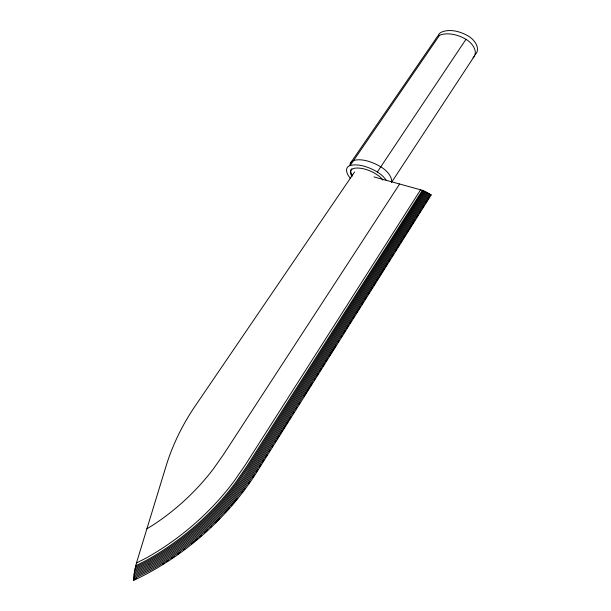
<?xml version="1.0" encoding="UTF-8"?>
<svg xmlns="http://www.w3.org/2000/svg" width="611" height="611" viewBox="0 0 611 611"><rect width="100%" height="100%" fill="white"/><g stroke="black" fill="none" stroke-linecap="round" stroke-linejoin="round"><path stroke-width="0.92" d="M374.039 176.93L422.369 190.304L431.198 194.917L256.872 471.959A216.157 154.568 -40 0 1 133.526 580.45L134.42 571.682L136.452 563.014L165.932 466.521A220.77 192.702 -32.7 0 1 195.115 406.124L354.54 172.042M429.495 193.779L254.902 470.638A214.469 153.246 -40 0 1 150.925 568.726L133.687 577.571M430.358 194.336L255.894 471.295A215.332 153.919 -40 0 1 151.475 569.834L133.588 579.022M256.337 471.913L257.865 469.492M259.385 467.071L260.912 464.65M262.432 462.229L263.96 459.808M265.48 457.387L267.007 454.966M269.039 451.735L270.054 450.124M272.086 446.893L273.102 445.282M275.133 442.051L276.149 440.439M277.165 438.82L279.196 435.597M280.212 433.978L282.244 430.755M283.26 429.136L285.299 425.913M286.315 424.294L288.346 421.071M289.362 419.452L290.882 417.03M292.913 413.807L293.929 412.188M295.961 408.958L296.984 407.346M299.016 404.115L300.032 402.504M304.095 396.05L306.126 392.82M307.142 391.208L309.174 387.977M310.189 386.366L312.221 383.135M314.253 379.905L315.268 378.293M316.796 375.872L318.316 373.451M319.843 371.03L321.363 368.609M322.891 366.188L324.418 363.766M325.938 361.345L327.465 358.924M328.985 356.503L336.103 345.207M338.135 341.977L339.151 340.365M341.182 337.135L342.198 335.523M343.718 333.102L345.246 330.681M346.765 328.26L348.293 325.839M349.82 323.418L351.34 320.996M352.868 318.575L354.388 316.154M355.915 313.733L360.49 306.47M362.01 304.049L363.537 301.628M365.057 299.207L366.585 296.786M368.105 294.365L369.632 291.943M370.648 290.324L372.679 287.101M373.695 285.482L375.727 282.259M376.743 280.64L378.774 277.417M379.79 275.798L381.822 272.575M382.837 270.956L384.365 268.535M385.885 266.113L387.412 263.692M388.94 261.271L390.46 258.85M391.987 256.429L393.507 254.008M395.538 250.785L396.554 249.166M397.57 247.554L399.609 244.324M400.625 242.712L402.657 239.481M403.672 237.87L405.704 234.639M406.72 233.028L408.751 229.797M409.767 228.186L411.799 224.955M412.815 223.343L414.846 220.113M416.374 217.692L417.893 215.271M419.421 212.849L420.941 210.428M422.468 208.007L423.988 205.586M425.516 203.165L429.579 196.711M425.951 191.801L250.922 468.171A210.68 150.352 -40 0 1 148.87 564.274M426.845 192.259L251.915 468.767A211.673 151.1 -40 0 1 149.359 565.381L134.191 573.156M427.738 192.74L252.916 469.37A212.636 151.834 -40 0 1 149.863 566.496L133.992 574.638M428.624 193.244L253.909 469.996A213.567 152.551 -40 0 1 150.39 567.611M422.369 190.304L247.035 466.04L236.129 481.873A206.281 147.114 -39.9 0 1 147.129 559.951L135.665 565.832M423.255 190.632L247.99 466.537L237.045 482.446A207.381 147.915 -39.9 0 1 147.526 561.005L135.306 567.275M424.156 190.991L248.96 467.064L237.969 483.041A208.466 148.717 -40 0 1 147.954 562.082L134.978 568.734M425.05 191.38L249.937 467.606A209.665 149.588 -40 0 1 148.404 563.182L134.687 570.2M420.612 189.761L245.187 465.131L234.364 480.811A204.043 145.487 -39.9 0 1 146.403 557.912L136.452 563.014M399.632 183.98L223.313 454.805L213.56 468.668A176.495 125.66 -39.8 0 1 152.643 525.323L146.907 528.79M391.674 182.177L474.594 55.815M350.454 178.435A16.008 8.172 34.3 0 1 350.141 165.566A31.818 16.169 33.8 0 1 377.323 172.004L465.979 39.318A29.481 18.987 34 0 0 439.523 35.301A14.824 9.593 34.7 0 0 435.88 38.776L350.309 163.351M350.141 165.566L439.523 35.301M133.526 580.45L134.168 579.549M134.42 571.682L148.87 564.266M133.824 576.112L150.382 567.604M134.985 579.136L136.604 578.304M430.595 195.1L431.198 194.917M465.979 39.318A14.931 9.738 34.1 0 1 473.036 57.824M391.407 182.269A16.085 8.371 33.8 0 0 380.783 166.826A31.734 16.291 33.8 0 0 353.624 160.487A15.962 8.233 34.3 0 0 350.011 164.84M377.323 172.004A16.13 8.31 33.8 0 1 386.183 180.23M475.205 54.509A14.901 9.768 34.1 0 0 468.202 35.996A29.427 19.048 34 0 0 441.761 32.032A14.794 9.623 34.7 0 0 438.118 35.53M352.41 175.716A11.578 5.919 34.3 0 1 351.936 168.766M351.982 176.35A11.586 5.919 34.3 0 1 351.501 169.4L354.487 168.269A27.457 13.954 33.8 0 1 374.276 172.974L378.912 175.953A11.67 6.011 33.8 0 1 382.784 180.13M254.313 475.068A215.141 153.888 -40.1 0 1 252.763 477.435M250.105 481.353A215.141 153.888 -40.1 0 1 248.471 483.698M245.118 488.349A215.141 153.888 -40.1 0 1 244.026 489.823M242.926 491.282A215.141 153.888 -40.1 0 1 241.811 492.749M237.228 498.553A215.141 153.888 -40.1 0 1 231.264 505.687M229.415 507.802A215.141 153.888 -40.1 0 1 225.008 512.682M219.823 518.159A215.141 153.888 -40.1 0 1 215.156 522.863M211.742 526.17A215.141 153.888 -40.1 0 1 210.36 527.476M207.572 530.073A215.141 153.888 -40.1 0 1 204.746 532.639M201.256 535.71A215.141 153.888 -40.1 0 1 199.873 536.901M197.781 538.681A215.141 153.888 -40.1 0 1 195.673 540.437M194.26 541.598A215.141 153.888 -40.1 0 1 191.403 543.897M184.881 548.938A215.141 153.888 -40.1 0 1 183.415 550.037M180.459 552.199A215.141 153.888 -40.1 0 1 177.473 554.33M174.471 556.422A215.141 153.888 -40.1 0 1 171.439 558.477M168.323 560.531A215.141 153.888 -40.1 0 1 166.719 561.562M164.306 563.098A215.141 153.888 -40.1 0 1 162.686 564.106"/></g></svg>
